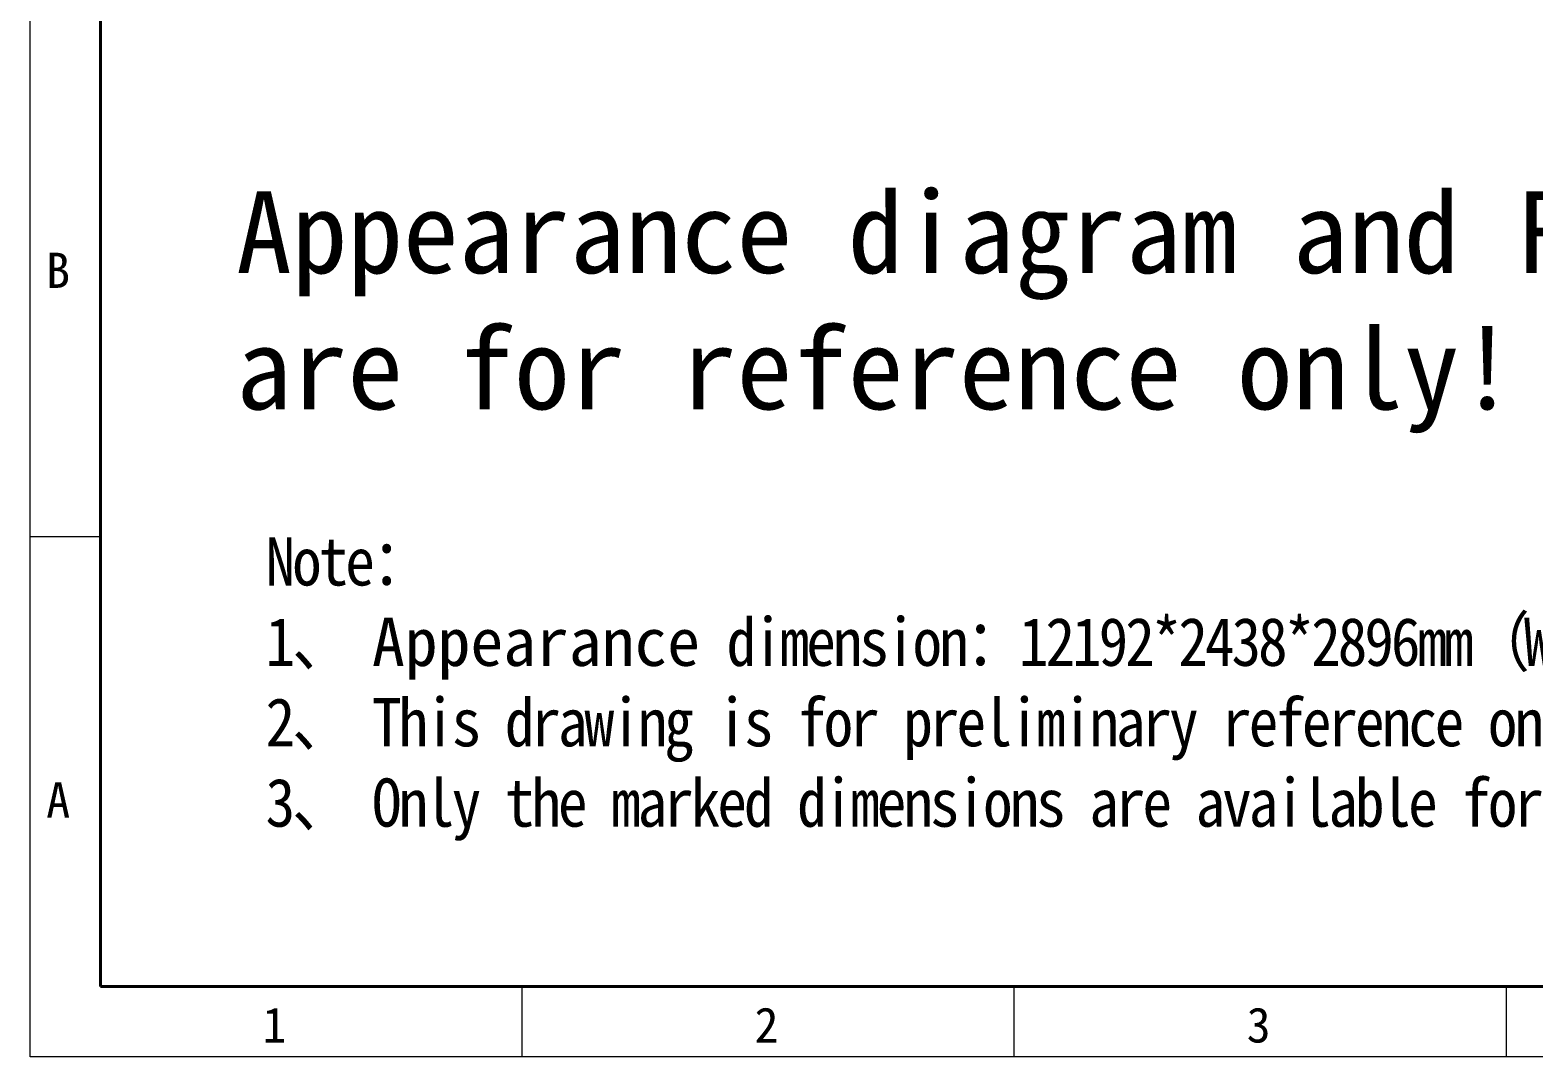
# Model space of a CAD drawing. Header units: millimetres. Extents: x 32496 to 166256, y 3504 to 23939.
# Drawn here: x 32496 to 39856, y 3504 to 8528 of the extents above; entities that cross this region are included whole.
import ezdxf
from ezdxf.enums import TextEntityAlignment as Align

# ---------------------------------------------------------------- set-up
doc = ezdxf.new("R2010")
doc.units = ezdxf.units.MM
doc.layers.get('0').update_dxf_attribs({"lineweight": 35})
doc.layers.add('1575_FORMAT', color=7, linetype='Continuous')
doc.layers.add('FORM', color=7, linetype='Continuous', lineweight=18)
doc.styles.add('GB', font='simsun.ttc')
doc.styles.add('KEHUA', font='仿宋_GB2312.ttf')
doc.styles.add('TEXTSTYLE_3', font='simfang.ttf')

# ---------------------------------------------------------------- blocks, each defined once
blk = doc.blocks.new('KH01-M017S_1_46')
at = {"layer": 'FORM', "color": 4}
for p, q in [((0, 37), (5, 37)), ((35, 0), (35, 5)), ((70, 0), (70, 5)), ((105, 0), (105, 5))]:
    blk.add_line(p, q, dxfattribs=at)
at = {"layer": 'FORM', "color": 6}
blk.add_lwpolyline([(0, 297), (420, 297), (420, 0), (0, 0)], close=True, dxfattribs=at)
at = {"layer": 'FORM', "color": 8, "lineweight": 40}
blk.add_lwpolyline([(5, 5), (415, 5), (415, 292), (5, 292)], close=True, dxfattribs=at)
at = {"layer": 'FORM', "color": 4, "style": 'KEHUA'}
for s, p in [('B', (1.14, 54.69)), ('1', (16.53, 1.02)), ('2', (51.53, 1.02)), ('3', (86.53, 1.02))]:
    blk.add_text(s, height=2.5, dxfattribs=at).set_placement(p)
at = {"layer": 'FORM', "color": 4, "insert": (1.15, 17.02), "char_height": 2.5, "width": 2.7214, "attachment_point": 7, "style": 'KEHUA'}
blk.add_mtext('A  ', dxfattribs=at)
at = {"layer": 'FORM', "color": 4, "style": 'KEHUA'}
for tag, p in [('设计者', (369.07, 43.93)), ('工程名称', (299.91, 37.59)), ('审核者', (369.07, 37.93)), ('标准化', (369.07, 31.93)), ('批准者', (369.07, 25.93))]:
    blk.add_attdef(tag, text='', height=2.5, dxfattribs=at).set_placement(p, align=Align.MIDDLE_LEFT)
for tag, p in [('图纸名称', (299.91, 30.82)), ('产品型号', (299.91, 24.82)), ('版本', (299.91, 18.64)), ('页码', (299.91, 12.64))]:
    blk.add_attdef(tag, p, '', height=2.5, dxfattribs=at)

msp = doc.modelspace()

# ---------------------------------------------------------------- block references
at = {"xscale": 68.80575516545142, "yscale": 68.80575516545137, "zscale": 68.80575516545137}
msp.add_blockref('KH01-M017S_1_46', (32496.176, 3503.76), dxfattribs=at)

# ---------------------------------------------------------------- texts
at = {"color": 2, "lineweight": 15, "insert": (33504.724, 7739.591), "char_height": 400, "width": 11917.04326, "attachment_point": 1, "style": 'GB'}
msp.add_mtext('{\\fFangSong_GB2312|b0|i0|c134|p49;Appearance diagram and Foundation diagrams are for reference only!}', dxfattribs=at)
at = {"layer": '1575_FORMAT', "color": 1, "linetype": 'Continuous', "insert": (33648.759, 6046.478), "char_height": 235.965216, "width": 16513.88113, "attachment_point": 1, "style": 'TEXTSTYLE_3'}
msp.add_mtext('{\\T0.9;\\W0.9;\\fFangSong_GB2312|b0|i0|c134|p49;\\C256;Note：\\P1、 \\T1;\\W1;\\fFangSong_GB2312|b1|i0|c134|p49;\\C0;Appearance\\T0.9;\\W0.9;\\fFangSong_GB2312|b0|i0|c134|p49; \\C256;dimension：12192*2438*2896mm（W*D*H），The total weight of the machine is about37500kg；\\P2、 This drawing is for preliminary reference only, and the final design shall prevail;\\P3、 Only the marked dimensions are available for reference, internal details are adjusted according to the actual design.}', dxfattribs=at)

doc.saveas('drawing.dxf')
